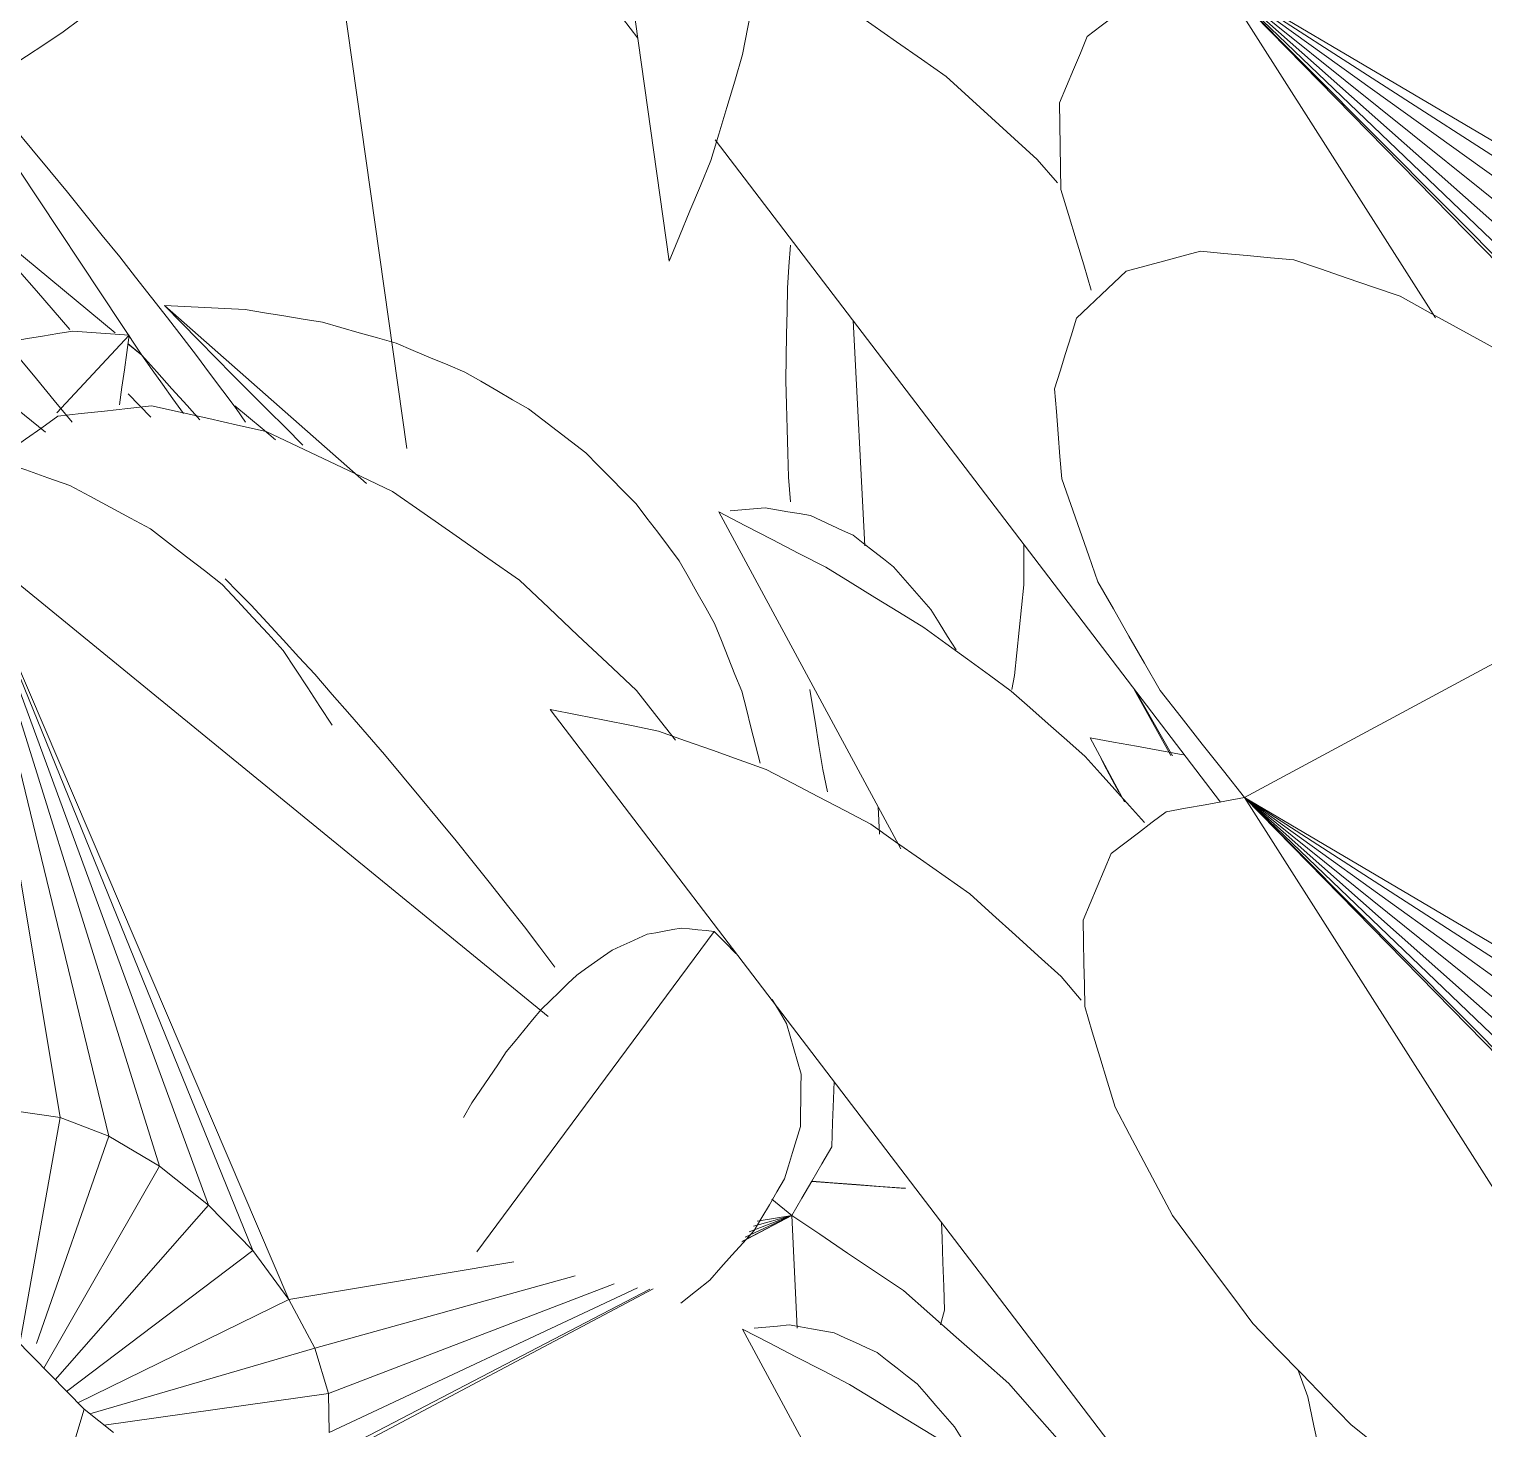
# Model space of a CAD drawing. Header units: metres. Extents: x 13.9 to 26.7, y -0.2 to 3.2.
# Drawn here: x 16.6625 to 16.7256, y 1.5844 to 1.6451 of the extents above; entities that cross this region are included whole.
import ezdxf

# ---------------------------------------------------------------- set-up
doc = ezdxf.new("R2010")
doc.units = ezdxf.units.M
doc.layers.add('Importações nas famílias', color=10, linetype='Continuous', lineweight=5)
doc.layers.add('Vegetação', color=7, linetype='Continuous', lineweight=5)

# ---------------------------------------------------------------- blocks, each defined once
blk = doc.blocks.new('Planta_pergolado_12200 - plantas pergolado_skp_Component_12-V352-Corte 1')
at = {"layer": 'Importações nas famílias'}
for p, q in [((16.698752, 1.622713), (16.698248, 1.632482)), ((16.695455, 1.625678), (16.695533, 1.62461)), ((16.705125, 1.616484), (16.705248, 1.617086)), ((16.696937, 1.613019), (16.697143, 1.612039)), ((16.699397, 1.610207), (16.699336, 1.611397))]:
    blk.add_line(p, q, dxfattribs=at)
at = {"layer": 'Importações nas famílias', "flags": 128}
for points in [[(16.695536, 1.635743), (16.69547, 1.634809), (16.695404, 1.633875)], [(16.695404, 1.633875), (16.695386, 1.632873), (16.695368, 1.631871), (16.69535, 1.630869), (16.695332, 1.629867)], [(16.695332, 1.629867), (16.695363, 1.628819), (16.695393, 1.627772), (16.695424, 1.626725), (16.695455, 1.625678)], [(16.705647, 1.621022), (16.705646, 1.622007), (16.705646, 1.622786)], [(16.705248, 1.617086), (16.705348, 1.61807), (16.705448, 1.619054), (16.705547, 1.620038), (16.705647, 1.621022)], [(16.696375, 1.616484), (16.696434, 1.61612), (16.696601, 1.615087), (16.696769, 1.614053), (16.696937, 1.613019)]]:
    blk.add_lwpolyline(points, dxfattribs=at)
blk = doc.blocks.new('Planta_pergolado_12200 - plantas pergolado_skp_Component_12-V356-Corte 1')
at = {"layer": 'Importações nas famílias'}
blk.add_line((16.655367, 1.643453), (16.67813, 1.662017), dxfattribs=at)
at = {"layer": 'Importações nas famílias', "flags": 128}
for points in [[(16.671898, 1.663047), (16.671073, 1.662938), (16.670247, 1.66283), (16.669422, 1.662722), (16.668596, 1.662613)], [(16.675101, 1.662847), (16.674301, 1.662897), (16.6735, 1.662947), (16.672699, 1.662997), (16.671898, 1.663047)], [(16.668596, 1.662613), (16.667765, 1.662348), (16.666934, 1.662084), (16.666243, 1.661864)], [(16.67813, 1.662017), (16.677373, 1.662224), (16.676616, 1.662432), (16.675859, 1.662639), (16.675101, 1.662847)], [(16.677154, 1.659524), (16.677398, 1.660147), (16.677642, 1.66077), (16.677886, 1.661394), (16.67813, 1.662017)], [(16.663638, 1.660726), (16.662821, 1.660312), (16.662005, 1.659897)], [(16.662005, 1.659897), (16.661221, 1.659343), (16.660437, 1.658788), (16.659654, 1.658234), (16.65887, 1.65768)], [(16.675799, 1.657006), (16.676138, 1.657635), (16.676476, 1.658265), (16.676815, 1.658895), (16.677154, 1.659524)], [(16.65887, 1.65768), (16.658138, 1.656998), (16.657406, 1.656316), (16.656674, 1.655635), (16.655942, 1.654953)], [(16.674081, 1.654488), (16.67451, 1.655118), (16.67494, 1.655747), (16.675369, 1.656376), (16.675799, 1.657006)], [(16.672019, 1.652), (16.672534, 1.652622), (16.67305, 1.653244), (16.673565, 1.653866), (16.674081, 1.654488)], [(16.669635, 1.649569), (16.670231, 1.650177), (16.670827, 1.650784), (16.671423, 1.651392), (16.672019, 1.652)], [(16.666957, 1.647222), (16.667627, 1.647808), (16.668296, 1.648395), (16.668966, 1.648982), (16.669635, 1.649569)], [(16.664014, 1.644984), (16.66475, 1.645544), (16.665485, 1.646103), (16.666221, 1.646662), (16.666957, 1.647222)], [(16.660838, 1.642882), (16.661632, 1.643408), (16.662426, 1.643933), (16.66322, 1.644459), (16.664014, 1.644984)], [(16.657466, 1.640938), (16.658309, 1.641424), (16.659152, 1.64191), (16.659995, 1.642396), (16.660838, 1.642882)], [(16.654817, 1.639615), (16.6557, 1.640056), (16.656583, 1.640497), (16.657466, 1.640938)]]:
    blk.add_lwpolyline(points, dxfattribs=at)
blk = doc.blocks.new('Planta_pergolado_12200 - plantas pergolado_skp_Component_16-V358-Corte 1')
for name in ['Planta_pergolado_12200 - plantas pergolado_skp_Component_12-V356-Corte 1', 'Planta_pergolado_12200 - plantas pergolado_skp_Component_12-V352-Corte 1']:
    blk.add_blockref(name, (0, 0))
blk = doc.blocks.new('Planta_pergolado_12200 - plantas pergolado_skp_-3067429-Corte 1')
at = {"layer": 'Importações nas famílias'}
blk.add_line((16.678905, 1.626921), (16.673972, 1.66191), dxfattribs=at)
blk.add_blockref('Planta_pergolado_12200 - plantas pergolado_skp_Component_16-V358-Corte 1', (0, 0))
blk = doc.blocks.new('Planta_pergolado_12200 - plantas pergolado_skp_Component_17-V503-Corte 1')
at = {"layer": 'Importações nas famílias'}
for p, q in [((16.67031, 1.594125), (16.659706, 1.622985)), ((16.659706, 1.622985), (16.668183, 1.595816)), ((16.659706, 1.622985), (16.665988, 1.597114)), ((16.672225, 1.592155), (16.659706, 1.622985)), ((16.685029, 1.602305), (16.659706, 1.622985)), ((16.659706, 1.622985), (16.673795, 1.590041)), ((16.663875, 1.59793), (16.659706, 1.622985)), ((16.638959, 1.611792), (16.664916, 1.58528)), ((16.663875, 1.59793), (16.661988, 1.598208)), ((16.663875, 1.59793), (16.662137, 1.588129)), ((16.6643, 1.597766), (16.663875, 1.59793)), ((16.6643, 1.597766), (16.665988, 1.597114)), ((16.662851, 1.588129), (16.665988, 1.597114)), ((16.665988, 1.597114), (16.668183, 1.595816)), ((16.66317, 1.587064), (16.668183, 1.595816)), ((16.668183, 1.595816), (16.67031, 1.594125)), ((16.663667, 1.586556), (16.67031, 1.594125)), ((16.67031, 1.594125), (16.672225, 1.592155)), ((16.69559, 1.59368), (16.694726, 1.594386)), ((16.693425, 1.592533), (16.69559, 1.59368)), ((16.69345, 1.592567), (16.69559, 1.59368)), ((16.693573, 1.592733), (16.69559, 1.59368)), ((16.69375, 1.592973), (16.69559, 1.59368)), ((16.693933, 1.593219), (16.69559, 1.59368)), ((16.694089, 1.59343), (16.69559, 1.59368)), ((16.69559, 1.59368), (16.695829, 1.588789)), ((16.664155, 1.586057), (16.672225, 1.592155)), ((16.672225, 1.592155), (16.673795, 1.590041)), ((16.673795, 1.590041), (16.683545, 1.591669)), ((16.674916, 1.587927), (16.686204, 1.591069)), ((16.674136, 1.582316), (16.689589, 1.590502)), ((16.674995, 1.582968), (16.68944, 1.590481)), ((16.67551, 1.585958), (16.687892, 1.59072)), ((16.675537, 1.584266), (16.688904, 1.590542)), ((16.664641, 1.585561), (16.673795, 1.590041)), ((16.674916, 1.587927), (16.673795, 1.590041)), ((16.665171, 1.585078), (16.674916, 1.587927)), ((16.67551, 1.585958), (16.674916, 1.587927)), ((16.665783, 1.584591), (16.67551, 1.585958)), ((16.675537, 1.584266), (16.67551, 1.585958)), ((16.664916, 1.58528), (16.66202, 1.575569)), ((16.664916, 1.58528), (16.666191, 1.584266))]:
    blk.add_line(p, q, dxfattribs=at)
at = {"layer": 'Importações nas famílias', "flags": 128}
for points in [[(16.663776, 1.628325), (16.663079, 1.627828), (16.662382, 1.627331), (16.661685, 1.626834), (16.661016, 1.626357)], [(16.667833, 1.628779), (16.666819, 1.628666), (16.665805, 1.628552), (16.66479, 1.628439), (16.663776, 1.628325)], [(16.672812, 1.62766), (16.671568, 1.62794), (16.670323, 1.62822), (16.669078, 1.628499), (16.667833, 1.628779)], [(16.678288, 1.625065), (16.676919, 1.625713), (16.67555, 1.626362), (16.674181, 1.627011), (16.672812, 1.62766)], [(16.683792, 1.621213), (16.682416, 1.622176), (16.68104, 1.623139), (16.679664, 1.624102), (16.678288, 1.625065)], [(16.688854, 1.616436), (16.687588, 1.61763), (16.686323, 1.618825), (16.685057, 1.620019), (16.683792, 1.621213)], [(16.690552, 1.614288), (16.689901, 1.615112), (16.688854, 1.616436)], [(16.697328, 1.59666), (16.697363, 1.597697), (16.697398, 1.598735), (16.697424, 1.599489)], [(16.69559, 1.59368), (16.696025, 1.594425), (16.696459, 1.59517), (16.696894, 1.595915), (16.697328, 1.59666)], [(16.700437, 1.590426), (16.699225, 1.59124), (16.698013, 1.592053), (16.696802, 1.592867), (16.69559, 1.59368)], [(16.705002, 1.586395), (16.703861, 1.587402), (16.70272, 1.58841), (16.701578, 1.589418), (16.700437, 1.590426)], [(16.708975, 1.581861), (16.707982, 1.582995), (16.706989, 1.584128), (16.705995, 1.585261), (16.705002, 1.586395)]]:
    blk.add_lwpolyline(points, dxfattribs=at)
blk = doc.blocks.new('Planta_pergolado_12200 - plantas pergolado_skp_Component_16-V504-Corte 1')
blk.add_blockref('Planta_pergolado_12200 - plantas pergolado_skp_Component_17-V503-Corte 1', (0, 0))
blk = doc.blocks.new('Planta_pergolado_12200 - plantas pergolado_skp_Component_12-V113-Corte 1')
at = {"layer": 'Importações nas famílias'}
blk.add_line((16.507928, 0.590257), (16.523421, 0.56162), dxfattribs=at)
at = {"layer": 'Importações nas famílias', "flags": 128}
for points in [[(16.512568, 0.587859), (16.511408, 0.588459), (16.510248, 0.589058), (16.509088, 0.589658), (16.507928, 0.590257)], [(16.508434, 0.590303), (16.50894, 0.590348), (16.509445, 0.590393), (16.509951, 0.590439)], [(16.509951, 0.590439), (16.510439, 0.590354), (16.510927, 0.590269), (16.511415, 0.590184), (16.511903, 0.5901)], [(16.511903, 0.5901), (16.512367, 0.589886), (16.512832, 0.589672), (16.513297, 0.589458), (16.513762, 0.589244)], [(16.513762, 0.589244), (16.514198, 0.588903), (16.514634, 0.588563), (16.515071, 0.588222), (16.515507, 0.587881)], [(16.516828, 0.585251), (16.515763, 0.585903), (16.514698, 0.586555), (16.513633, 0.587207), (16.512568, 0.587859)], [(16.515507, 0.587881), (16.515911, 0.587418), (16.516314, 0.586954), (16.516717, 0.58649), (16.51712, 0.586027)], [(16.51712, 0.586027), (16.517486, 0.585445), (16.517851, 0.584864), (16.518217, 0.584282)], [(16.520607, 0.582495), (16.519662, 0.583184), (16.518718, 0.583873), (16.517773, 0.584562), (16.516828, 0.585251)], [(16.523817, 0.579655), (16.523015, 0.580365), (16.522212, 0.581075), (16.52141, 0.581785), (16.520607, 0.582495)], [(16.526383, 0.576798), (16.525742, 0.577513), (16.5251, 0.578227), (16.524459, 0.578941), (16.523817, 0.579655)], [(16.528244, 0.573992), (16.527779, 0.574693), (16.527314, 0.575395), (16.526848, 0.576097), (16.526383, 0.576798)], [(16.529357, 0.571301), (16.529079, 0.571974), (16.528801, 0.572646), (16.528523, 0.573319), (16.528244, 0.573992)], [(16.529696, 0.568789), (16.529611, 0.569417), (16.529526, 0.570045), (16.529442, 0.570673), (16.529357, 0.571301)], [(16.529252, 0.566515), (16.529363, 0.567084), (16.529474, 0.567652), (16.529585, 0.568221), (16.529696, 0.568789)], [(16.528036, 0.564533), (16.52834, 0.565029), (16.528644, 0.565524), (16.528948, 0.56602), (16.529252, 0.566515)], [(16.526077, 0.562888), (16.526567, 0.563299), (16.527057, 0.563711), (16.527547, 0.564122), (16.528036, 0.564533)], [(16.523421, 0.56162), (16.524085, 0.561937), (16.524749, 0.562254), (16.525413, 0.562571), (16.526077, 0.562888)]]:
    blk.add_lwpolyline(points, dxfattribs=at)
blk = doc.blocks.new('Planta_pergolado_12200 - plantas pergolado_skp_Component_12-V114-Corte 1')
at = {"layer": 'Importações nas famílias'}
for p, q in [((16.499597, 0.617119), (16.533536, 0.572636)), ((16.522616, 0.604523), (16.521737, 0.605541)), ((16.532431, 0.587319), (16.532005, 0.588509))]:
    blk.add_line(p, q, dxfattribs=at)
at = {"layer": 'Importações nas famílias', "flags": 128}
for points in [[(16.504291, 0.616184), (16.503118, 0.616418), (16.501944, 0.616652), (16.50077, 0.616886), (16.499597, 0.617119)], [(16.50896, 0.614512), (16.507793, 0.61493), (16.506625, 0.615348), (16.505458, 0.615766), (16.504291, 0.616184)], [(16.513494, 0.612141), (16.51236, 0.612733), (16.511227, 0.613326), (16.510093, 0.613919), (16.50896, 0.614512)], [(16.517786, 0.609127), (16.516713, 0.60988), (16.51564, 0.610634), (16.514567, 0.611387), (16.513494, 0.612141)], [(16.521737, 0.605541), (16.52075, 0.606437), (16.519762, 0.607334), (16.518774, 0.60823), (16.517786, 0.609127)], [(16.533513, 0.582329), (16.533243, 0.583576), (16.532972, 0.584824), (16.532702, 0.586071), (16.532431, 0.587319)], [(16.533884, 0.577396), (16.533791, 0.578629), (16.533699, 0.579863), (16.533606, 0.581096), (16.533513, 0.582329)], [(16.533536, 0.572636), (16.533623, 0.573826), (16.53371, 0.575016), (16.533797, 0.576206), (16.533884, 0.577396)]]:
    blk.add_lwpolyline(points, dxfattribs=at)
blk = doc.blocks.new('Planta_pergolado_12200 - plantas pergolado_skp_Component_17-V512-Corte 1')
at = {"layer": 'Importações nas famílias'}
for p, q in [((16.715212, 1.611792), (16.735959, 1.622985)), ((16.715212, 1.611792), (16.735118, 1.594125)), ((16.715212, 1.611792), (16.735712, 1.592155)), ((16.715212, 1.611792), (16.736832, 1.590041)), ((16.715212, 1.611792), (16.74117, 1.58528)), ((16.715212, 1.611792), (16.738274, 1.575569)), ((16.738241, 1.598208), (16.715212, 1.611792)), ((16.715212, 1.611792), (16.736708, 1.59793)), ((16.715212, 1.611792), (16.735633, 1.597114)), ((16.715212, 1.611792), (16.735091, 1.595816))]:
    blk.add_line(p, q, dxfattribs=at)
at = {"layer": 'Importações nas famílias', "flags": 128}
for points in [[(16.713304, 1.635474), (16.712501, 1.635259), (16.711697, 1.635044), (16.710894, 1.634828), (16.710091, 1.634613)], [(16.717354, 1.635103), (16.716341, 1.635196), (16.715329, 1.635289), (16.714316, 1.635382), (16.713304, 1.635474)], [(16.710091, 1.634613), (16.709552, 1.634104), (16.709012, 1.633595), (16.708473, 1.633086), (16.707934, 1.632577)], [(16.721964, 1.633525), (16.720812, 1.63392), (16.719659, 1.634314), (16.718506, 1.634709), (16.717354, 1.635103)], [(16.726822, 1.630847), (16.725608, 1.631517), (16.724393, 1.632186), (16.723179, 1.632856), (16.721964, 1.633525)], [(16.707934, 1.632577), (16.707696, 1.63181), (16.707457, 1.631042), (16.707219, 1.630274), (16.70698, 1.629507)], [(16.70698, 1.629507), (16.707059, 1.628533), (16.707137, 1.627559), (16.707216, 1.626585), (16.707294, 1.62561)], [(16.707294, 1.62561), (16.707684, 1.624496), (16.708074, 1.623382), (16.708464, 1.622268), (16.708855, 1.621154)], [(16.708855, 1.621154), (16.70953, 1.619975), (16.710205, 1.618797), (16.71088, 1.617619), (16.711555, 1.61644)], [(16.711555, 1.61644), (16.712469, 1.615278), (16.713384, 1.614116), (16.714298, 1.612954), (16.715212, 1.611792)], [(16.715212, 1.611792), (16.714362, 1.611637), (16.713512, 1.611483), (16.712662, 1.611329), (16.711812, 1.611174)], [(16.711812, 1.611174), (16.711217, 1.610722), (16.710621, 1.61027), (16.710026, 1.609817), (16.70943, 1.609365)], [(16.70943, 1.609365), (16.709129, 1.608646), (16.708829, 1.607926), (16.708528, 1.607206), (16.708227, 1.606487)], [(16.708227, 1.606487), (16.708242, 1.605549), (16.708257, 1.604611), (16.708272, 1.603674), (16.708287, 1.602736)], [(16.708287, 1.602736), (16.708616, 1.601644), (16.708945, 1.600552), (16.709275, 1.59946), (16.709604, 1.598368)], [(16.709604, 1.598368), (16.710225, 1.597196), (16.710846, 1.596024), (16.711468, 1.594852), (16.712089, 1.59368)], [(16.712089, 1.59368), (16.71296, 1.592509), (16.713831, 1.591337), (16.714702, 1.590165), (16.715573, 1.588993)], [(16.715573, 1.588993), (16.716634, 1.587901), (16.717695, 1.586809), (16.718756, 1.585717), (16.719818, 1.584625)], [(16.719818, 1.584625), (16.720997, 1.583687), (16.722176, 1.582749), (16.723355, 1.581812), (16.724534, 1.580874)]]:
    blk.add_lwpolyline(points, dxfattribs=at)
blk = doc.blocks.new('Planta_pergolado_12200 - plantas pergolado_skp_Component_16-V513-Corte 1')
for name, p in [('Planta_pergolado_12200 - plantas pergolado_skp_Component_17-V512-Corte 1', (0, 0)), ('Planta_pergolado_12200 - plantas pergolado_skp_Component_12-V114-Corte 1', (0.185524, 0.998495)), ('Planta_pergolado_12200 - plantas pergolado_skp_Component_12-V113-Corte 1', (0.185524, 0.998495))]:
    blk.add_blockref(name, p)
blk = doc.blocks.new('Planta_pergolado_12200 - plantas pergolado_skp_-V514-Corte 1')
for name in ['Planta_pergolado_12200 - plantas pergolado_skp_Component_16-V504-Corte 1', 'Planta_pergolado_12200 - plantas pergolado_skp_Component_16-V513-Corte 1']:
    blk.add_blockref(name, (0, 0))
blk = doc.blocks.new('Planta_pergolado_12200 - plantas pergolado_skp_-3067431-Corte 1')
blk.add_blockref('Planta_pergolado_12200 - plantas pergolado_skp_-V514-Corte 1', (0, 0))
blk = doc.blocks.new('Planta_pergolado_12200 - plantas pergolado_skp_-3067432-Corte 1')
for name in ['Planta_pergolado_12200 - plantas pergolado_skp_-3067431-Corte 1', 'Planta_pergolado_12200 - plantas pergolado_skp_-3067429-Corte 1']:
    blk.add_blockref(name, (0, 0))
blk = doc.blocks.new('Planta_pergolado_12200 - plantas pergolado_skp_Component_12-V673-Corte 1')
at = {"layer": 'Importações nas famílias'}
for p, q in [((16.69223, 1.605994), (16.68194, 1.592108)), ((16.681726, 1.598558), (16.681365, 1.597923))]:
    blk.add_line(p, q, dxfattribs=at)
at = {"layer": 'Importações nas famílias', "flags": 128}
for points in [[(16.690802, 1.606138), (16.690433, 1.606071), (16.690063, 1.606003), (16.689693, 1.605936), (16.689323, 1.605868)], [(16.69223, 1.605994), (16.691873, 1.60603), (16.691516, 1.606066), (16.691159, 1.606102), (16.690802, 1.606138)], [(16.689323, 1.605868), (16.688944, 1.605697), (16.688565, 1.605527), (16.688187, 1.605356), (16.687808, 1.605186)], [(16.693167, 1.605038), (16.692698, 1.605516), (16.69223, 1.605994)], [(16.687808, 1.605186), (16.687424, 1.604914), (16.68704, 1.604643), (16.686657, 1.604371), (16.686273, 1.6041)], [(16.686273, 1.6041), (16.685889, 1.60373), (16.685505, 1.60336), (16.685121, 1.602991), (16.684737, 1.602621)], [(16.695368, 1.602003), (16.695052, 1.602523), (16.694736, 1.603042)], [(16.684737, 1.602621), (16.684356, 1.602158), (16.683976, 1.601694), (16.683596, 1.601231), (16.683215, 1.600767)], [(16.695992, 1.599806), (16.695836, 1.600355), (16.69568, 1.600905), (16.695524, 1.601454), (16.695368, 1.602003)], [(16.683215, 1.600767), (16.682843, 1.600215), (16.68247, 1.599662), (16.682098, 1.59911), (16.681726, 1.598558)], [(16.695963, 1.597542), (16.69597, 1.598108), (16.695978, 1.598674), (16.695985, 1.59924), (16.695992, 1.599806)], [(16.69528, 1.595265), (16.695451, 1.595834), (16.695622, 1.596404), (16.695792, 1.596973), (16.695963, 1.597542)], [(16.69396, 1.593028), (16.69429, 1.593587), (16.69462, 1.594146), (16.69495, 1.594706), (16.69528, 1.595265)], [(16.692033, 1.590883), (16.692514, 1.591419), (16.692996, 1.591955), (16.693478, 1.592491), (16.69396, 1.593028)], [(16.690789, 1.589882), (16.691411, 1.590382), (16.692033, 1.590883)]]:
    blk.add_lwpolyline(points, dxfattribs=at)
blk = doc.blocks.new('Planta_pergolado_12200 - plantas pergolado_skp_Component_12-V675-Corte 1')
at = {"layer": 'Importações nas famílias'}
for p, q in [((16.656438, 1.627407), (16.65782, 1.624829)), ((16.657397, 1.625584), (16.657678, 1.625052))]:
    blk.add_line(p, q, dxfattribs=at)
at = {"layer": 'Importações nas famílias', "flags": 128}
for points in [[(16.660476, 1.626661), (16.659466, 1.626848), (16.658457, 1.627034), (16.657447, 1.62722), (16.656438, 1.627407)], [(16.656917, 1.626495), (16.657157, 1.626039), (16.657397, 1.625584)], [(16.664292, 1.625328), (16.663338, 1.625661), (16.662384, 1.625995), (16.66143, 1.626328), (16.660476, 1.626661)], [(16.667797, 1.623438), (16.666921, 1.62391), (16.666045, 1.624383), (16.665169, 1.624855), (16.664292, 1.625328)], [(16.670908, 1.621036), (16.67013, 1.621636), (16.669353, 1.622237), (16.668575, 1.622837), (16.667797, 1.623438)], [(16.673552, 1.618177), (16.672891, 1.618892), (16.67223, 1.619606), (16.671569, 1.620321), (16.670908, 1.621036)], [(16.675667, 1.61493), (16.675138, 1.615742), (16.674609, 1.616554), (16.67408, 1.617365), (16.673552, 1.618177)]]:
    blk.add_lwpolyline(points, dxfattribs=at)
blk = doc.blocks.new('Planta_pergolado_12200 - plantas pergolado_skp_Component_17-V677-Corte 1')
at = {"layer": 'Importações nas famílias'}
for p, q in [((16.663239, 1.627637), (16.656231, 1.633282)), ((16.660011, 1.626623), (16.656231, 1.633282)), ((16.65994, 1.626641), (16.656231, 1.633282)), ((16.657742, 1.627166), (16.657039, 1.628061))]:
    blk.add_line(p, q, dxfattribs=at)
at = {"layer": 'Importações nas famílias', "flags": 128}
for points in [[(16.653629, 1.640317), (16.654226, 1.639705), (16.654822, 1.639093), (16.655419, 1.638481)], [(16.655419, 1.638481), (16.656124, 1.637704), (16.656829, 1.636928), (16.657535, 1.636151), (16.65824, 1.635375)], [(16.653694, 1.636684), (16.653198, 1.6374), (16.652701, 1.638116)], [(16.652208, 1.637143), (16.652669, 1.636746), (16.65313, 1.63635), (16.653591, 1.635954)], [(16.656231, 1.633282), (16.655597, 1.634132), (16.654962, 1.634983), (16.654328, 1.635833), (16.653694, 1.636684)], [(16.653591, 1.635954), (16.654251, 1.635286), (16.654911, 1.634618), (16.655571, 1.63395), (16.656231, 1.633282)], [(16.65824, 1.635375), (16.659005, 1.634487), (16.65977, 1.633598), (16.660535, 1.63271), (16.6613, 1.631822)], [(16.654223, 1.63187), (16.653705, 1.632637), (16.653186, 1.633405), (16.652668, 1.634172)], [(16.657039, 1.628061), (16.656335, 1.629013), (16.655631, 1.629965), (16.654927, 1.630918), (16.654223, 1.63187)], [(16.6613, 1.631822), (16.662074, 1.630883), (16.662847, 1.629944), (16.66362, 1.629004), (16.664393, 1.628065)], [(16.671025, 1.621278), (16.671595, 1.620704), (16.672165, 1.620131)], [(16.672165, 1.620131), (16.672852, 1.619383), (16.673539, 1.618636), (16.674226, 1.617888), (16.674913, 1.617141)], [(16.674913, 1.617141), (16.675671, 1.61627), (16.676428, 1.6154), (16.677185, 1.614529), (16.677942, 1.613659)], [(16.677942, 1.613659), (16.678718, 1.612724), (16.679494, 1.61179), (16.68027, 1.610856), (16.681046, 1.609922)], [(16.681046, 1.609922), (16.681787, 1.608988), (16.682529, 1.608054), (16.68327, 1.607119), (16.684012, 1.606185)], [(16.684012, 1.606185), (16.684669, 1.605315), (16.685325, 1.604444)]]:
    blk.add_lwpolyline(points, dxfattribs=at)
blk = doc.blocks.new('Planta_pergolado_12200 - plantas pergolado_skp_Component_16-V678-Corte 1')
for name in ['Planta_pergolado_12200 - plantas pergolado_skp_Component_17-V677-Corte 1', 'Planta_pergolado_12200 - plantas pergolado_skp_Component_12-V675-Corte 1', 'Planta_pergolado_12200 - plantas pergolado_skp_Component_12-V673-Corte 1']:
    blk.add_blockref(name, (0, 0))
blk = doc.blocks.new('Planta_pergolado_12200 - plantas pergolado_skp_-3067436-Corte 1')
blk.add_blockref('Planta_pergolado_12200 - plantas pergolado_skp_Component_16-V678-Corte 1', (0, 0))
blk = doc.blocks.new('Planta_pergolado_12200 - plantas pergolado_skp_Component_12-V521-Corte 1')
at = {"layer": 'Importações nas famílias'}
for p, q in [((16.70852, 1.003779), (16.710008, 1.001005)), ((16.709479, 1.001956), (16.709761, 1.001424))]:
    blk.add_line(p, q, dxfattribs=at)
at = {"layer": 'Importações nas famílias', "flags": 128}
for points in [[(16.712558, 1.003034), (16.711549, 1.00322), (16.710539, 1.003406), (16.70953, 1.003593), (16.70852, 1.003779)], [(16.709, 1.002867), (16.709239, 1.002412), (16.709479, 1.001956)]]:
    blk.add_lwpolyline(points, dxfattribs=at)
blk = doc.blocks.new('Planta_pergolado_12200 - plantas pergolado_skp_Component_17-V774-Corte 1')
at = {"layer": 'Importações nas famílias'}
for p, q in [((16.712023, 1.613625), (16.710425, 1.616484)), ((16.712093, 1.613606), (16.710478, 1.616452))]:
    blk.add_line(p, q, dxfattribs=at)
blk = doc.blocks.new('Planta_pergolado_12200 - plantas pergolado_skp_Component_16-V775-Corte 1')
for name, p in [('Planta_pergolado_12200 - plantas pergolado_skp_Component_17-V774-Corte 1', (0, 0)), ('Planta_pergolado_12200 - plantas pergolado_skp_Component_12-V521-Corte 1', (0, 0.610611))]:
    blk.add_blockref(name, p)
blk = doc.blocks.new('Planta_pergolado_12200 - plantas pergolado_skp_Component_12-V816-Corte 1')
at = {"layer": 'Importações nas famílias'}
blk.add_line((16.677163, 1.625416), (16.668402, 1.633126), dxfattribs=at)
at = {"layer": 'Importações nas famílias', "flags": 128}
for points in [[(16.668402, 1.633126), (16.669143, 1.632371), (16.669883, 1.631615), (16.670623, 1.63086), (16.671364, 1.630104)], [(16.671891, 1.632945), (16.671019, 1.63299), (16.670146, 1.633035), (16.669274, 1.633081), (16.668402, 1.633126)], [(16.675248, 1.632397), (16.674409, 1.632534), (16.673569, 1.632671), (16.67273, 1.632808), (16.671891, 1.632945)], [(16.678438, 1.631491), (16.677641, 1.631718), (16.676843, 1.631944), (16.676046, 1.632171), (16.675248, 1.632397)], [(16.681425, 1.630236), (16.680678, 1.630549), (16.679931, 1.630863), (16.679185, 1.631177), (16.678438, 1.631491)], [(16.671364, 1.630104), (16.672124, 1.629346), (16.672884, 1.628588), (16.673644, 1.627831), (16.674404, 1.627073)], [(16.684175, 1.628645), (16.683487, 1.629043), (16.6828, 1.62944), (16.682112, 1.629838), (16.681425, 1.630236)], [(16.686658, 1.626737), (16.686037, 1.627214), (16.685417, 1.627691), (16.684796, 1.628168), (16.684175, 1.628645)], [(16.688847, 1.624532), (16.6883, 1.625084), (16.687753, 1.625635), (16.687205, 1.626186), (16.686658, 1.626737)], [(16.690717, 1.622056), (16.690249, 1.622675), (16.689782, 1.623294), (16.689314, 1.623913), (16.688847, 1.624532)], [(16.692247, 1.619336), (16.691864, 1.620016), (16.691482, 1.620696), (16.691099, 1.621376), (16.690717, 1.622056)], [(16.693421, 1.616401), (16.693127, 1.617135), (16.692834, 1.617869), (16.69254, 1.618602), (16.692247, 1.619336)], [(16.694225, 1.613286), (16.694024, 1.614065), (16.693823, 1.614844), (16.693622, 1.615623), (16.693421, 1.616401)]]:
    blk.add_lwpolyline(points, dxfattribs=at)
blk = doc.blocks.new('Planta_pergolado_12200 - plantas pergolado_skp_Component_12-V820-Corte 1')
at = {"layer": 'Importações nas famílias'}
blk.add_line((16.663736, 1.628467), (16.666866, 1.631839), dxfattribs=at)
at = {"layer": 'Importações nas famílias', "flags": 128}
for points in [[(16.664429, 1.632016), (16.663773, 1.631908), (16.663118, 1.631799), (16.662463, 1.631691), (16.661807, 1.631582)], [(16.666866, 1.631839), (16.666257, 1.631883), (16.665648, 1.631928), (16.665038, 1.631972), (16.664429, 1.632016)], [(16.666457, 1.628824), (16.666559, 1.629578), (16.666662, 1.630332), (16.666764, 1.631085), (16.666866, 1.631839)], [(16.656264, 1.628933), (16.655565, 1.628395), (16.654867, 1.627857)]]:
    blk.add_lwpolyline(points, dxfattribs=at)
blk = doc.blocks.new('Planta_pergolado_12200 - plantas pergolado_skp_Component_17-V821-Corte 1')
at = {"layer": 'Importações nas famílias'}
for p, q in [((16.620819, 1.688758), (16.621247, 1.688334)), ((16.630675, 1.677841), (16.631283, 1.677105)), ((16.641275, 1.666835), (16.641869, 1.666142)), ((16.642676, 1.663532), (16.645765, 1.659869)), ((16.643208, 1.656202), (16.643724, 1.655223)), ((16.643291, 1.656262), (16.643796, 1.655317)), ((16.638145, 1.647636), (16.638176, 1.648252)), ((16.638145, 1.647636), (16.638195, 1.648221)), ((16.638145, 1.647636), (16.638605, 1.647962)), ((16.638605, 1.647811), (16.638145, 1.647636)), ((16.638145, 1.647636), (16.638605, 1.64771)), ((16.638145, 1.647636), (16.638605, 1.647643)), ((16.667417, 1.630971), (16.659851, 1.642373)), ((16.656152, 1.640335), (16.666257, 1.631936)), ((16.666816, 1.631471), (16.667417, 1.630971)), ((16.667417, 1.630971), (16.666816, 1.63147)), ((16.671502, 1.628664), (16.671919, 1.62807))]:
    blk.add_line(p, q, dxfattribs=at)
at = {"layer": 'Importações nas famílias', "flags": 128}
for points in [[(16.619644, 1.689316), (16.619691, 1.689369), (16.619739, 1.689421), (16.619786, 1.689474), (16.619834, 1.689526)], [(16.619834, 1.689526), (16.62008, 1.689334), (16.620326, 1.689142), (16.620573, 1.68895), (16.620819, 1.688758)], [(16.620262, 1.688142), (16.620108, 1.688435), (16.619953, 1.688729), (16.619799, 1.689023), (16.619644, 1.689316)], [(16.621647, 1.686083), (16.6213, 1.686598), (16.620954, 1.687112), (16.620608, 1.687627)], [(16.622532, 1.687063), (16.623113, 1.686437), (16.623695, 1.685811), (16.624276, 1.685184), (16.624857, 1.684558)], [(16.623703, 1.68328), (16.623189, 1.683981), (16.622675, 1.684682), (16.622161, 1.685382), (16.621647, 1.686083)], [(16.624857, 1.684558), (16.625551, 1.683772), (16.626246, 1.682985), (16.62694, 1.682199), (16.627634, 1.681412)], [(16.62629, 1.679925), (16.625643, 1.680764), (16.624996, 1.681603), (16.624349, 1.682441), (16.623703, 1.68328)], [(16.627634, 1.681412), (16.628395, 1.68052), (16.629155, 1.679627), (16.629915, 1.678734), (16.630675, 1.677841)], [(16.627743, 1.678108), (16.627026, 1.679005), (16.62629, 1.679925)], [(16.644125, 1.66351), (16.644901, 1.662575), (16.645677, 1.661641), (16.646308, 1.660882)], [(16.660332, 1.642679), (16.661107, 1.641751), (16.661882, 1.640823), (16.662657, 1.639896), (16.663432, 1.638968)], [(16.663432, 1.638968), (16.66419, 1.638033), (16.664947, 1.637098), (16.665705, 1.636163), (16.666462, 1.635228)], [(16.661394, 1.635429), (16.660622, 1.636347), (16.659873, 1.637238)], [(16.664301, 1.632085), (16.663574, 1.632921), (16.662848, 1.633757), (16.662121, 1.634593), (16.661394, 1.635429)], [(16.666462, 1.635228), (16.66715, 1.634349), (16.667838, 1.633471), (16.668526, 1.632592), (16.669214, 1.631713)], [(16.669214, 1.631713), (16.669786, 1.630951), (16.670358, 1.630189), (16.67093, 1.629427), (16.671502, 1.628664)], [(16.669929, 1.628176), (16.66938, 1.628787), (16.668726, 1.629515), (16.668071, 1.630243), (16.667417, 1.630971)], [(16.667417, 1.630971), (16.667867, 1.63034), (16.668318, 1.629709), (16.668768, 1.629077), (16.669219, 1.628446)], [(16.667815, 1.628283), (16.667321, 1.628792), (16.666828, 1.629301)]]:
    blk.add_lwpolyline(points, dxfattribs=at)
blk = doc.blocks.new('Planta_pergolado_12200 - plantas pergolado_skp_Component_16-V822-Corte 1')
for name in ['Planta_pergolado_12200 - plantas pergolado_skp_Component_17-V821-Corte 1', 'Planta_pergolado_12200 - plantas pergolado_skp_Component_12-V816-Corte 1', 'Planta_pergolado_12200 - plantas pergolado_skp_Component_12-V820-Corte 1']:
    blk.add_blockref(name, (0, 0))
blk = doc.blocks.new('Planta_pergolado_12200 - plantas pergolado_skp_-3067440-Corte 1')
for name in ['Planta_pergolado_12200 - plantas pergolado_skp_Component_16-V822-Corte 1', 'Planta_pergolado_12200 - plantas pergolado_skp_Component_16-V775-Corte 1']:
    blk.add_blockref(name, (0, 0))
blk = doc.blocks.new('Planta_pergolado_12200 - plantas pergolado_skp_Component_12-V612-Corte 1')
at = {"layer": 'Importações nas famílias'}
blk.add_line((16.696459, 0.984546), (16.700522, 0.984245), dxfattribs=at)
at = {"layer": 'Importações nas famílias', "flags": 128}
for points in [[(16.698375, 0.984408), (16.697364, 0.984483), (16.696459, 0.98455)], [(16.700522, 0.984249), (16.700481, 0.984252), (16.699428, 0.98433), (16.698375, 0.984408)]]:
    blk.add_lwpolyline(points, dxfattribs=at)
blk = doc.blocks.new('Planta_pergolado_12200 - plantas pergolado_skp_Component_16-V862-Corte 1')
blk.add_blockref('Planta_pergolado_12200 - plantas pergolado_skp_Component_12-V612-Corte 1', (0, 0.610611))
blk = doc.blocks.new('Planta_pergolado_12200 - plantas pergolado_skp_Component_12-V692-Corte 1')
at = {"layer": 'Importações nas famílias'}
blk.add_line((16.692422, 1.013565), (16.700325, 0.998956), dxfattribs=at)
at = {"layer": 'Importações nas famílias', "flags": 128}
for points in [[(16.697062, 1.011167), (16.695902, 1.011766), (16.694742, 1.012366), (16.693582, 1.012966), (16.692422, 1.013565)], [(16.692927, 1.01361), (16.693433, 1.013656), (16.693939, 1.013701), (16.694444, 1.013746)], [(16.694444, 1.013746), (16.694932, 1.013662), (16.69542, 1.013577), (16.695908, 1.013492), (16.696396, 1.013407)], [(16.696396, 1.013407), (16.696861, 1.013193), (16.697326, 1.012979), (16.69779, 1.012766), (16.698255, 1.012552)], [(16.698255, 1.012552), (16.698692, 1.012211), (16.699128, 1.01187), (16.699564, 1.01153), (16.700001, 1.011189)], [(16.701321, 1.008559), (16.700257, 1.009211), (16.699192, 1.009863), (16.698127, 1.010515), (16.697062, 1.011167)], [(16.700001, 1.011189), (16.700404, 1.010725), (16.700807, 1.010262), (16.70121, 1.009798), (16.701614, 1.009334)], [(16.701614, 1.009334), (16.701979, 1.008753), (16.702345, 1.008171), (16.70271, 1.00759)], [(16.705101, 1.005803), (16.704156, 1.006492), (16.703211, 1.007181), (16.702266, 1.00787), (16.701321, 1.008559)], [(16.708311, 1.002963), (16.707508, 1.003673), (16.706706, 1.004383), (16.705903, 1.005093), (16.705101, 1.005803)], [(16.710877, 1.000106), (16.710235, 1.00082), (16.709594, 1.001535), (16.708952, 1.002249), (16.708311, 1.002963)]]:
    blk.add_lwpolyline(points, dxfattribs=at)
blk = doc.blocks.new('Planta_pergolado_12200 - plantas pergolado_skp_Component_12-V693-Corte 1')
at = {"layer": 'Importações nas famílias'}
for p, q in [((16.68409, 1.040427), (16.688914, 1.034105)), ((16.692276, 1.029698), (16.714177, 1.000992)), ((16.70711, 1.02783), (16.706231, 1.028849))]:
    blk.add_line(p, q, dxfattribs=at)
at = {"layer": 'Importações nas famílias', "flags": 128}
for points in [[(16.687611, 1.039726), (16.686437, 1.03996), (16.685264, 1.040193), (16.68409, 1.040427)], [(16.697987, 1.035448), (16.696854, 1.036041), (16.69572, 1.036634), (16.694587, 1.037227)], [(16.70228, 1.032435), (16.701207, 1.033188), (16.700134, 1.033941), (16.69906, 1.034695), (16.697987, 1.035448)], [(16.706231, 1.028849), (16.705243, 1.029745), (16.704255, 1.030642), (16.703268, 1.031538), (16.70228, 1.032435)]]:
    blk.add_lwpolyline(points, dxfattribs=at)
blk = doc.blocks.new('Planta_pergolado_12200 - plantas pergolado_skp_Component_17-V923-Corte 1')
at = {"layer": 'Importações nas famílias'}
for p, q in [((16.714182, 1.647215), (16.734087, 1.629548)), ((16.714182, 1.647215), (16.734681, 1.627579)), ((16.714182, 1.647215), (16.734115, 1.627162)), ((16.714182, 1.647215), (16.734519, 1.626444)), ((16.714182, 1.647215), (16.723492, 1.632591)), ((16.73083, 1.637395), (16.714182, 1.647215)), ((16.714182, 1.647215), (16.732082, 1.635672)), ((16.714182, 1.647215), (16.732547, 1.634015)), ((16.714182, 1.647215), (16.734061, 1.63124))]:
    blk.add_line(p, q, dxfattribs=at)
at = {"layer": 'Importações nas famílias', "flags": 128}
for points in [[(16.710782, 1.646598), (16.710186, 1.646146), (16.709591, 1.645693), (16.708995, 1.645241), (16.7084, 1.644789)], [(16.7084, 1.644789), (16.708099, 1.644069), (16.707798, 1.64335), (16.707498, 1.64263), (16.707197, 1.641911)], [(16.707197, 1.641911), (16.707212, 1.640973), (16.707227, 1.640035), (16.707242, 1.639097), (16.707256, 1.63816)], [(16.707256, 1.63816), (16.707586, 1.637068), (16.707915, 1.635976), (16.708244, 1.634884), (16.708573, 1.633792)]]:
    blk.add_lwpolyline(points, dxfattribs=at)
blk = doc.blocks.new('Planta_pergolado_12200 - plantas pergolado_skp_Component_16-V924-Corte 1')
for name, p in [('Planta_pergolado_12200 - plantas pergolado_skp_Component_17-V923-Corte 1', (0, 0)), ('Planta_pergolado_12200 - plantas pergolado_skp_Component_12-V693-Corte 1', (0, 0.610611)), ('Planta_pergolado_12200 - plantas pergolado_skp_Component_12-V692-Corte 1', (0, 0.610611))]:
    blk.add_blockref(name, p)
blk = doc.blocks.new('Planta_pergolado_12200 - plantas pergolado_skp_Component_12-V940-Corte 1')
at = {"layer": 'Importações nas famílias'}
for p, q in [((16.690274, 1.635041), (16.68276, 1.688496)), ((16.684279, 1.688046), (16.684871, 1.687287)), ((16.684871, 1.687287), (16.685414, 1.686367))]:
    blk.add_line(p, q, dxfattribs=at)
at = {"layer": 'Importações nas famílias', "flags": 128}
for points in [[(16.685472, 1.686451), (16.68473, 1.68742), (16.683988, 1.688388), (16.683248, 1.689354)], [(16.68808, 1.682275), (16.687428, 1.683319), (16.686776, 1.684363), (16.686124, 1.685407), (16.685472, 1.686451)], [(16.690299, 1.677843), (16.689745, 1.678951), (16.68919, 1.680059), (16.688635, 1.681167), (16.68808, 1.682275)], [(16.692104, 1.673204), (16.691653, 1.674364), (16.691202, 1.675523), (16.690751, 1.676683), (16.690299, 1.677843)], [(16.693475, 1.66841), (16.693132, 1.669608), (16.69279, 1.670807), (16.692447, 1.672005), (16.692104, 1.673204)], [(16.694396, 1.663513), (16.694166, 1.664737), (16.693936, 1.665961), (16.693705, 1.667185), (16.693475, 1.66841)], [(16.694858, 1.658569), (16.694743, 1.659805), (16.694627, 1.661041), (16.694512, 1.662277), (16.694396, 1.663513)], [(16.694855, 1.653632), (16.694856, 1.654866), (16.694857, 1.656101), (16.694857, 1.657335), (16.694858, 1.658569)], [(16.694387, 1.648758), (16.694504, 1.649976), (16.694621, 1.651195), (16.694738, 1.652414), (16.694855, 1.653632)], [(16.69346, 1.643999), (16.693692, 1.645189), (16.693924, 1.646378), (16.694156, 1.647568), (16.694387, 1.648758)], [(16.692084, 1.63941), (16.692428, 1.640557), (16.692772, 1.641705), (16.693116, 1.642852), (16.69346, 1.643999)], [(16.690274, 1.635041), (16.690726, 1.636133), (16.691179, 1.637225), (16.691631, 1.638318), (16.692084, 1.63941)]]:
    blk.add_lwpolyline(points, dxfattribs=at)
blk = doc.blocks.new('Planta_pergolado_12200 - plantas pergolado_skp_Component_16-V945-Corte 1')
blk.add_blockref('Planta_pergolado_12200 - plantas pergolado_skp_Component_12-V940-Corte 1', (0, 0))
blk = doc.blocks.new('Planta_pergolado_12200 - plantas pergolado_skp_-V954-Corte 1')
for name in ['Planta_pergolado_12200 - plantas pergolado_skp_Component_16-V945-Corte 1', 'Planta_pergolado_12200 - plantas pergolado_skp_Component_16-V924-Corte 1']:
    blk.add_blockref(name, (0, 0))
blk = doc.blocks.new('Planta_pergolado_12200 - plantas pergolado_skp_-3067442-Corte 1')
for name in ['Planta_pergolado_12200 - plantas pergolado_skp_-V954-Corte 1', 'Planta_pergolado_12200 - plantas pergolado_skp_Component_16-V862-Corte 1']:
    blk.add_blockref(name, (0, 0))
blk = doc.blocks.new('Planta_pergolado_12200 - plantas pergolado_skp_-3067443-Corte 1')
for name in ['Planta_pergolado_12200 - plantas pergolado_skp_-3067442-Corte 1', 'Planta_pergolado_12200 - plantas pergolado_skp_-3067440-Corte 1', 'Planta_pergolado_12200 - plantas pergolado_skp_-3067436-Corte 1']:
    blk.add_blockref(name, (0, 0))
blk = doc.blocks.new('Planta_pergolado_12200 - plantas pergolado_skp_Component_12-V1361-Corte 1')
at = {"layer": 'Importações nas famílias', "flags": 128}
blk.add_lwpolyline([(16.671456, 1.628779), (16.672043, 1.628288), (16.67263, 1.627797), (16.673218, 1.627306)], dxfattribs=at)
blk = doc.blocks.new('Planta_pergolado_12200 - plantas pergolado_skp_Component_17-V1362-Corte 1')
at = {"layer": 'Importações nas famílias'}
blk.add_line((16.702213, 1.589569), (16.702041, 1.588935), dxfattribs=at)
at = {"layer": 'Importações nas famílias', "flags": 128}
blk.add_lwpolyline([(16.702081, 1.593385), (16.702105, 1.592686), (16.702141, 1.591647), (16.702177, 1.590608), (16.702213, 1.589569)], dxfattribs=at)
blk = doc.blocks.new('Planta_pergolado_12200 - plantas pergolado_skp_Component_16-V1363-Corte 1')
for name in ['Planta_pergolado_12200 - plantas pergolado_skp_Component_12-V1361-Corte 1', 'Planta_pergolado_12200 - plantas pergolado_skp_Component_17-V1362-Corte 1']:
    blk.add_blockref(name, (0, 0))
blk = doc.blocks.new('Planta_pergolado_12200 - plantas pergolado_skp_-V1377-Corte 1')
blk.add_blockref('Planta_pergolado_12200 - plantas pergolado_skp_Component_16-V1363-Corte 1', (0, 0))
blk = doc.blocks.new('Planta_pergolado_12200 - plantas pergolado_skp_-V1378-Corte 1')
blk.add_blockref('Planta_pergolado_12200 - plantas pergolado_skp_-V1377-Corte 1', (0, 0))
blk = doc.blocks.new('Planta_pergolado_12200 - plantas pergolado_skp_-3067454-Corte 1')
blk.add_blockref('Planta_pergolado_12200 - plantas pergolado_skp_-V1378-Corte 1', (0, 0))
blk = doc.blocks.new('Planta_pergolado_12200 - Planta_pergolado_12200-3067476-Corte 1')
for name in ['Planta_pergolado_12200 - plantas pergolado_skp_-3067454-Corte 1', 'Planta_pergolado_12200 - plantas pergolado_skp_-3067443-Corte 1', 'Planta_pergolado_12200 - plantas pergolado_skp_-3067432-Corte 1']:
    blk.add_blockref(name, (0, 0))

msp = doc.modelspace()

# ---------------------------------------------------------------- block references
at = {"layer": 'Vegetação', "color": 10}
msp.add_blockref('Planta_pergolado_12200 - Planta_pergolado_12200-3067476-Corte 1', (0, 0), dxfattribs=at)

doc.saveas('drawing.dxf')
